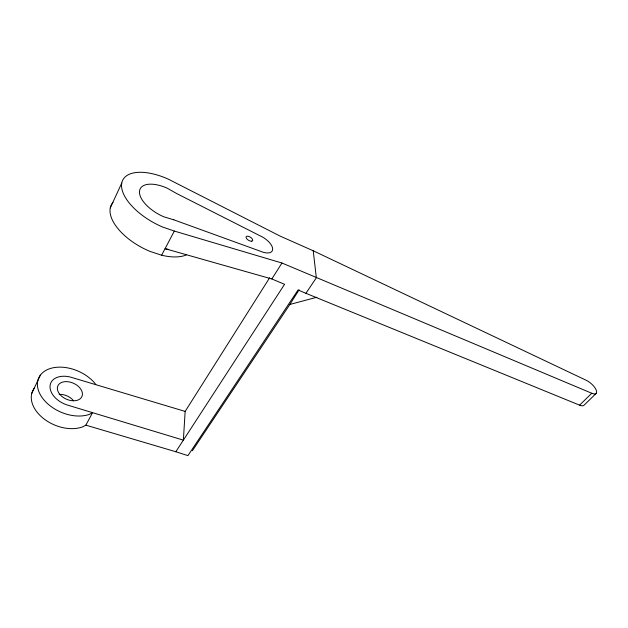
<?xml version="1.0" encoding="UTF-8"?>
<svg xmlns="http://www.w3.org/2000/svg" width="628" height="628" viewBox="0 0 628 628"><rect width="100%" height="100%" fill="white"/><g stroke="black" fill="none" stroke-linecap="round" stroke-linejoin="round"><path stroke-width="0.94" d="M185.15 411.411L183.376 440.134L67.149 404.974A20.708 13.714 23.8 0 1 50.209 384.823A20.708 13.714 23.8 0 1 72.707 377.758L185.15 411.411L269.671 277.749M110.285 207.907L121.761 183.07M31.738 393.481L40.349 375.159M113.009 202.342A46.59 23.393 28.4 0 0 150.186 251.459L161.624 255.211L174.317 231.065L281.964 263.022L591.78 393.261A9.883 3.854 42.3 0 0 596.121 389.878A9.883 3.854 42.3 0 0 586.089 380.23L313.239 250.792L280.166 236.12L168.171 179.082A47.555 22.749 28.9 0 0 121.62 183.996A47.555 22.749 28.9 0 0 162.731 227.069L174.317 231.065M34.257 388.143A33.166 22.373 23.3 0 0 43.277 418.334A33.166 22.373 23.3 0 0 82.637 426.891L85.855 425.148L92.591 412.667L89.364 414.378A33.582 22.247 23.8 0 1 44.235 400.272A33.582 22.247 23.8 0 1 49.785 368.675A33.582 22.247 23.8 0 1 94.836 383.206L95.817 384.674M192.372 450.755L289.861 304.454L299.116 289.783M168.744 249.489A46.857 23.22 28.6 0 1 165.054 248.672L271.838 278.965L281.964 263.022M85.855 425.148L175.832 451.744L284.57 284.303L271.838 278.965M175.832 451.744L187.929 455.63L298.057 289.995L305.907 293.3L316.331 277.827L313.239 250.792M305.907 293.3L579.589 405.162L591.78 393.261M596.043 393.544L583.867 405.374A9.765 3.956 42.5 0 1 579.589 405.162M289.861 304.454L316.889 297.24M186.194 255.007A46.59 23.393 28.4 0 1 161.624 255.211M59.181 394.368A13 8.768 23.3 0 1 73.539 400.695M251.765 241.168L251.082 241.191A3.752 1.79 32 0 1 247.754 239.747L247.055 239.119A3.752 1.79 32 0 1 247 236.23A3.752 1.79 32 0 1 251.695 238.271A3.752 1.79 32 0 1 251.765 241.168M173.799 219.8L163.892 216.833A28.448 13.604 28.9 0 1 139.51 191.155A28.448 13.604 28.9 0 1 167.15 188.141L176.492 193.455L260.008 235.783A14.114 6.727 32.4 0 1 272.654 248.931A14.114 6.727 32.4 0 1 260.565 251.294L173.799 219.8M59.825 394.368A13.164 8.713 23.8 0 0 81.412 397.453A13.164 8.713 23.8 0 0 68.428 381.785A13.164 8.713 23.8 0 0 59.825 394.368"/></g></svg>
